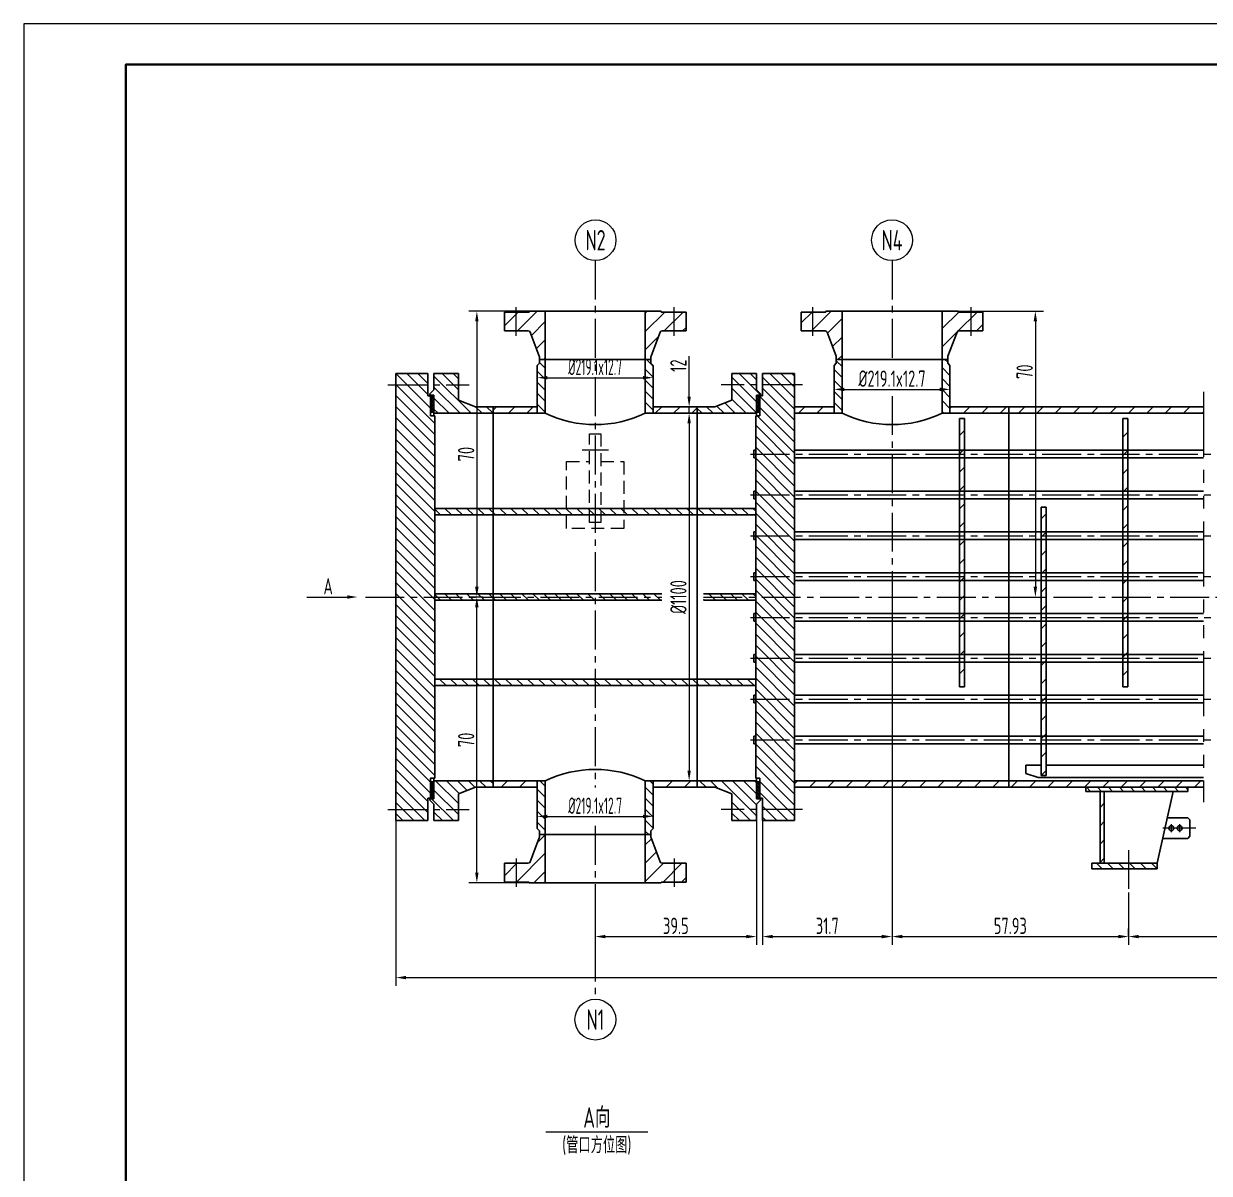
# Model space of a CAD drawing. Header units: millimetres. Extents: x 5765 to 6606, y -201 to 393.
# Drawn here: x 5765 to 6055.4, y 111.9 to 393.4 of the extents above; entities that cross this region are included whole.
import ezdxf
from ezdxf.enums import TextEntityAlignment as Align

# ---------------------------------------------------------------- set-up
doc = ezdxf.new("R2010")
doc.units = ezdxf.units.MM
for name, pattern in [('CENTER2', [28.575, 19.05, -3.175, 3.175, -3.175]), ('DASHED2', [9.525, 6.35, -3.175]), ('PHANTOM2', [31.75, 15.875, -3.175, 3.175, -3.175, 3.175, -3.175])]:
    doc.linetypes.add(name, pattern=pattern)
for name, color, linetype, lineweight in [('1粗实线', 7, 'Continuous', 35), ('2细实线', 3, 'Continuous', 13), ('3中心线', 1, 'CENTER2', 13), ('4虚线', 4, 'DASHED2', 13), ('5双点划线', 2, 'PHANTOM2', 13), ('6剖面线', 6, 'Continuous', 13), ('7文本', 2, 'Continuous', 13), ('8标注', 3, 'Continuous', 13), ('9图表', 4, 'Continuous', 13)]:
    doc.layers.add(name, color=color, linetype=linetype, lineweight=lineweight)
doc.styles.add('lanpec', font='bpec_e.shx', dxfattribs={"width": 0.75, "bigfont": 'hztxt.shx'})
doc.styles.add('lanpec-dim', font='bpec_e.shx', dxfattribs={"width": 0.75})
doc.dimstyles.new('lanpec', dxfattribs={"dimtxt": 4, "dimasz": 2.5, "dimexe": 2, "dimexo": 0, "dimtad": 1, "dimdsep": 46, "dimtxsty": 'lanpec-dim', "dimcen": 2.5, "dimclrd": 256, "dimclre": 256, "dimclrt": 256, "dimazin": 0, "dimtfac": 1, "dimtmove": 0, "dimatfit": 3, "dimfxl": 1, "dimlwd": -1, "dimlwe": -1, "dimarcsym": 0})
doc.dimstyles.new('lanpec$0', dxfattribs={"dimscale": 10, "dimtxt": 4, "dimasz": 2.5, "dimexe": 2, "dimexo": 0, "dimtad": 1, "dimdec": 1, "dimdsep": 46, "dimtxsty": 'lanpec-dim', "dimcen": 0.09, "dimclrd": 256, "dimclre": 256, "dimclrt": 256, "dimadec": 1, "dimazin": 0, "dimtfac": 0.707, "dimtdec": 1, "dimtmove": 0, "dimatfit": 3, "dimfxl": 1, "dimarcsym": 0})
pattern_1 = [(135, (-1029.9, 28.0984), (-1.3470384, -1.3470384), [])]
pattern_2 = [(135, (737.96, -347.4316), (-1.3470384, -1.3470384), [])]
pattern_3 = [(45, (6012.1117, 1239.1123), (-2.245064, 2.245064), [])]
pattern_4 = [(135, (-65365.8316, -31477.6835), (-1.34703842, -1.34703842), [])]
pattern_5 = [(135, (6012.1117, 1239.1123), (-1.3470384, -1.3470384), [])]
pattern_6 = [(45, (5997.8117, 1239.1123), (-2.245064, 2.245064), [])]
pattern_7 = [(135, (4760.0455, 1231.8922), (-1.3470384, -1.3470384), [])]
pattern_8 = [(45, (4729.99433, 1231.8922), (-0.2245064, 0.2245064), []), (135, (4729.99433, 1231.8922), (-0.2245064, -0.2245064), [])]
pattern_9 = [(315, (-65365.83156, 31983.7419), (-0.224506403, -0.224506403), []), (225, (-65365.83156, 31983.7419), (-0.224506403, 0.224506403), [])]
pattern_10 = [(135, (6701.7107, -1588.2967), (-1.3470384, -1.3470384), [])]

# ---------------------------------------------------------------- blocks, each defined once
blk = doc.blocks.new('A1')
at = {"layer": '1粗实线'}
blk.add_lwpolyline([(-816, 10), (-10, 10), (-10, 584), (-816, 584)], close=True, dxfattribs=at)
at = {"layer": '9图表'}
blk.add_lwpolyline([(-841, 0), (0, 0), (0, 594), (-841, 594)], close=True, dxfattribs=at)
blk = doc.blocks.new('*U43')
at = {"layer": '2细实线'}
blk.add_line((-12.5, 0), (12.5, 0), dxfattribs=at)
at = {"layer": '7文本', "style": 'lanpec', "width": 0.75}
for tag, height, p in [('节点图名称', 5, (0, 3.5)), ('比例', 4, (0, -3.25))]:
    blk.add_attdef(tag, text='', height=height, dxfattribs=at).set_placement(p, align=Align.MIDDLE_CENTER)
blk = doc.blocks.new('*D69')
at = {"layer": '8标注', "transparency": 16777216}
for p, q in [((5927.99, 298.03), (5929.99, 298.03)), ((5927.99, 295.53), (5927.99, 210.53)), ((5927.99, 208.03), (5929.99, 208.03))]:
    blk.add_line(p, q, dxfattribs=at)
for points in [[(5927.57, 295.53), (5928.41, 295.53), (5927.99, 298.03)], [(5927.57, 210.53), (5928.41, 210.53), (5927.99, 208.03)]]:
    blk.add_solid(points, dxfattribs=at)
at = {"layer": 'Defpoints', "color": 0, "transparency": 16777216}
for p in [(5927.99, 298.03), (5927.99, 208.03), (5927.99, 208.03)]:
    blk.add_point(p, dxfattribs=at)
at = {"layer": '8标注', "transparency": 16777216, "insert": (5925.36, 253.03), "char_height": 4, "attachment_point": 5, "rotation": 90, "style": 'lanpec-dim'}
blk.add_mtext('%%C1100', dxfattribs=at)
blk = doc.blocks.new('*D70')
at = {"layer": '8标注', "transparency": 16777216}
for p, q in [((5927.99, 302.13), (5927.99, 312.05)), ((5931.42, 299.63), (5925.99, 299.63)), ((5927.99, 298.03), (5927.99, 299.63)), ((5931.42, 298.03), (5925.99, 298.03)), ((5927.99, 295.53), (5927.99, 293.03))]:
    blk.add_line(p, q, dxfattribs=at)
for points in [[(5927.57, 302.13), (5928.41, 302.13), (5927.99, 299.63)], [(5927.57, 295.53), (5928.41, 295.53), (5927.99, 298.03)]]:
    blk.add_solid(points, dxfattribs=at)
at = {"layer": 'Defpoints', "color": 0, "transparency": 16777216}
for p in [(5927.99, 299.63), (5931.42, 299.63), (5931.42, 298.03)]:
    blk.add_point(p, dxfattribs=at)
at = {"layer": '8标注', "transparency": 16777216, "insert": (5925.36, 309.7), "char_height": 4, "attachment_point": 5, "rotation": 90, "style": 'lanpec-dim'}
blk.add_mtext('12', dxfattribs=at)
blk = doc.blocks.new('*D71')
at = {"layer": '8标注', "transparency": 16777216}
for p, q in [((5963.5, 303.88), (5963.5, 305.88)), ((5991.87, 302.54), (5991.87, 305.88)), ((5966, 303.88), (5989.37, 303.88))]:
    blk.add_line(p, q, dxfattribs=at)
for points in [[(5966, 304.3), (5966, 303.46), (5963.5, 303.88)], [(5989.37, 304.3), (5989.37, 303.46), (5991.87, 303.88)]]:
    blk.add_solid(points, dxfattribs=at)
at = {"layer": 'Defpoints', "color": 0, "transparency": 16777216}
for p in [(5963.5, 303.88), (5991.87, 303.88), (5991.87, 302.54)]:
    blk.add_point(p, dxfattribs=at)
at = {"layer": '8标注', "transparency": 16777216, "insert": (5977.68, 306.51), "char_height": 4, "attachment_point": 5, "style": 'lanpec-dim'}
blk.add_mtext('%%C219.1x12.7', dxfattribs=at)
blk = doc.blocks.new('*D48')
at = {"layer": '8标注', "transparency": 16777216}
for p, q in [((5890.8, 199.31), (5890.8, 201.31)), ((5919.17, 197.92), (5919.17, 201.31)), ((5893.3, 199.31), (5916.67, 199.31))]:
    blk.add_line(p, q, dxfattribs=at)
for points in [[(5893.3, 199.72), (5893.3, 198.89), (5890.8, 199.31)], [(5916.67, 199.72), (5916.67, 198.89), (5919.17, 199.31)]]:
    blk.add_solid(points, dxfattribs=at)
at = {"layer": 'Defpoints', "color": 0, "transparency": 16777216}
for p in [(5890.8, 199.31), (5919.17, 199.31), (5919.17, 197.92)]:
    blk.add_point(p, dxfattribs=at)
at = {"layer": '8标注', "transparency": 16777216, "insert": (5904.98, 201.93), "char_height": 4, "attachment_point": 5, "style": 'lanpec-dim'}
blk.add_mtext('{\\W0.6;%%C219.1x12.7}', dxfattribs=at)
blk = doc.blocks.new('管口号')
at = {"layer": '2细实线'}
blk.add_circle((0, 5), 5, dxfattribs=at)
at = {"layer": '7文本', "style": 'lanpec', "width": 0.75}
blk.add_attdef('N', text='', height=5, dxfattribs=at).set_placement((0, 5), align=Align.MIDDLE_CENTER)
blk = doc.blocks.new('*D72')
at = {"layer": '8标注', "transparency": 16777216}
for p, q in [((5944.48, 198.28), (5944.48, 167.87)), ((5904.98, 175.95), (5904.98, 167.87)), ((5907.48, 169.87), (5941.98, 169.87))]:
    blk.add_line(p, q, dxfattribs=at)
for points in [[(5907.48, 170.29), (5907.48, 169.45), (5904.98, 169.87)], [(5941.98, 170.29), (5941.98, 169.45), (5944.48, 169.87)]]:
    blk.add_solid(points, dxfattribs=at)
at = {"layer": 'Defpoints', "color": 0, "transparency": 16777216}
for p in [(5944.48, 198.28), (5904.98, 175.95), (5944.48, 169.87)]:
    blk.add_point(p, dxfattribs=at)
at = {"layer": '8标注', "transparency": 16777216, "insert": (5924.73, 172.49), "char_height": 4, "attachment_point": 5, "style": 'lanpec-dim'}
blk.add_mtext('39.5', dxfattribs=at)
blk = doc.blocks.new('*D52')
at = {"layer": '8标注', "transparency": 16777216}
for p, q in [((5856.18, 253.03), (5856.18, 157.82)), ((6358.47, 253.03), (6358.47, 157.82)), ((5858.68, 159.82), (6355.97, 159.82))]:
    blk.add_line(p, q, dxfattribs=at)
for points in [[(5858.68, 160.24), (5858.68, 159.4), (5856.18, 159.82)], [(6355.97, 160.24), (6355.97, 159.4), (6358.47, 159.82)]]:
    blk.add_solid(points, dxfattribs=at)
at = {"layer": 'Defpoints', "color": 0, "transparency": 16777216}
for p in [(5856.18, 253.03), (6358.47, 253.03), (6358.47, 159.82)]:
    blk.add_point(p, dxfattribs=at)
at = {"layer": '8标注', "transparency": 16777216, "insert": (6107.33, 162.44), "char_height": 4, "attachment_point": 5, "style": 'lanpec-dim'}
blk.add_mtext('502.29', dxfattribs=at)
blk = doc.blocks.new('*D53')
at = {"layer": '8标注', "transparency": 16777216}
for p, q in [((6176.24, 178.87), (6176.24, 167.87)), ((6035.61, 169.87), (6035.61, 171.87)), ((6038.11, 169.87), (6173.74, 169.87))]:
    blk.add_line(p, q, dxfattribs=at)
for points in [[(6038.11, 170.29), (6038.11, 169.45), (6035.61, 169.87)], [(6173.74, 170.29), (6173.74, 169.45), (6176.24, 169.87)]]:
    blk.add_solid(points, dxfattribs=at)
at = {"layer": 'Defpoints', "color": 0, "transparency": 16777216}
for p in [(6176.24, 178.87), (6035.61, 169.87), (6176.24, 169.87)]:
    blk.add_point(p, dxfattribs=at)
at = {"layer": '8标注', "transparency": 16777216, "insert": (6105.93, 172.49), "char_height": 4, "attachment_point": 5, "style": 'lanpec-dim'}
blk.add_mtext('140.63', dxfattribs=at)
blk = doc.blocks.new('*D54')
at = {"layer": '8标注', "transparency": 16777216}
for p, q in [((5977.68, 253.03), (5977.68, 167.87)), ((5945.98, 198.28), (5945.98, 167.87)), ((5948.48, 169.87), (5975.18, 169.87))]:
    blk.add_line(p, q, dxfattribs=at)
for points in [[(5948.48, 170.29), (5948.48, 169.45), (5945.98, 169.87)], [(5975.18, 170.29), (5975.18, 169.45), (5977.68, 169.87)]]:
    blk.add_solid(points, dxfattribs=at)
at = {"layer": 'Defpoints', "color": 0, "transparency": 16777216}
for p in [(5977.68, 253.03), (5945.98, 198.28), (5977.68, 169.87)]:
    blk.add_point(p, dxfattribs=at)
at = {"layer": '8标注', "transparency": 16777216, "insert": (5961.83, 172.49), "char_height": 4, "attachment_point": 5, "style": 'lanpec-dim'}
blk.add_mtext('31.7', dxfattribs=at)
blk = doc.blocks.new('*D57')
at = {"layer": '8标注', "transparency": 16777216}
for p, q in [((6035.61, 180.69), (6035.61, 167.87)), ((5977.68, 178.99), (5977.68, 167.87)), ((5980.18, 169.87), (6033.11, 169.87))]:
    blk.add_line(p, q, dxfattribs=at)
for points in [[(5980.18, 170.29), (5980.18, 169.45), (5977.68, 169.87)], [(6033.11, 170.29), (6033.11, 169.45), (6035.61, 169.87)]]:
    blk.add_solid(points, dxfattribs=at)
at = {"layer": 'Defpoints', "color": 0, "transparency": 16777216}
for p in [(6035.61, 180.69), (5977.68, 178.99), (6035.61, 169.87)]:
    blk.add_point(p, dxfattribs=at)
at = {"layer": '8标注', "transparency": 16777216, "insert": (6006.65, 172.49), "char_height": 4, "attachment_point": 5, "style": 'lanpec-dim'}
blk.add_mtext('57.93', dxfattribs=at)
blk = doc.blocks.new('*D58')
at = {"layer": '8标注', "transparency": 16777216}
for p, q in [((5877.48, 253.03), (5874, 253.03)), ((5876, 185.53), (5876, 250.53)), ((5888.79, 183.03), (5874, 183.03))]:
    blk.add_line(p, q, dxfattribs=at)
for points in [[(5875.58, 250.53), (5876.42, 250.53), (5876, 253.03)], [(5875.58, 185.53), (5876.42, 185.53), (5876, 183.03)]]:
    blk.add_solid(points, dxfattribs=at)
at = {"layer": 'Defpoints', "color": 0, "transparency": 16777216}
for p in [(5876, 253.03), (5877.48, 253.03), (5888.79, 183.03)]:
    blk.add_point(p, dxfattribs=at)
at = {"layer": '8标注', "transparency": 16777216, "insert": (5873.38, 218.03), "char_height": 4, "attachment_point": 5, "rotation": 90, "style": 'lanpec-dim'}
blk.add_mtext('70', dxfattribs=at)
blk = doc.blocks.new('*D59')
at = {"layer": '8标注', "transparency": 16777216}
for p, q in [((5892.73, 323.03), (5874, 323.03)), ((5876, 320.53), (5876, 255.53)), ((5877.48, 253.03), (5874, 253.03))]:
    blk.add_line(p, q, dxfattribs=at)
for points in [[(5875.58, 320.53), (5876.42, 320.53), (5876, 323.03)], [(5875.58, 255.53), (5876.42, 255.53), (5876, 253.03)]]:
    blk.add_solid(points, dxfattribs=at)
at = {"layer": 'Defpoints', "color": 0, "transparency": 16777216}
for p in [(5892.73, 323.03), (5876, 253.03), (5877.48, 253.03)]:
    blk.add_point(p, dxfattribs=at)
at = {"layer": '8标注', "transparency": 16777216, "insert": (5873.38, 288.03), "char_height": 4, "attachment_point": 5, "rotation": 90, "style": 'lanpec-dim'}
blk.add_mtext('70', dxfattribs=at)
blk = doc.blocks.new('*D60')
at = {"layer": '8标注', "transparency": 16777216}
for p, q in [((5993.87, 323.03), (6014.78, 323.03)), ((6012.78, 320.53), (6012.78, 255.53)), ((6006.84, 253.03), (6014.78, 253.03))]:
    blk.add_line(p, q, dxfattribs=at)
for points in [[(6012.36, 320.53), (6013.2, 320.53), (6012.78, 323.03)], [(6012.36, 255.53), (6013.2, 255.53), (6012.78, 253.03)]]:
    blk.add_solid(points, dxfattribs=at)
at = {"layer": 'Defpoints', "color": 0, "transparency": 16777216}
for p in [(5993.87, 323.03), (6006.84, 253.03), (6012.78, 253.03)]:
    blk.add_point(p, dxfattribs=at)
at = {"layer": '8标注', "transparency": 16777216, "insert": (6010.16, 308.21), "char_height": 4, "attachment_point": 5, "rotation": 90, "style": 'lanpec-dim'}
blk.add_mtext('70', dxfattribs=at)
blk = doc.blocks.new('*D64')
at = {"layer": '8标注', "transparency": 16777216}
for p, q in [((5890.8, 306.75), (5890.8, 308.75)), ((5919.17, 308.14), (5919.17, 304.75)), ((5893.3, 306.75), (5916.67, 306.75))]:
    blk.add_line(p, q, dxfattribs=at)
for points in [[(5893.3, 307.17), (5893.3, 306.33), (5890.8, 306.75)], [(5916.67, 307.17), (5916.67, 306.33), (5919.17, 306.75)]]:
    blk.add_solid(points, dxfattribs=at)
at = {"layer": 'Defpoints', "color": 0, "transparency": 16777216}
for p in [(5919.17, 308.14), (5890.8, 306.75), (5919.17, 306.75)]:
    blk.add_point(p, dxfattribs=at)
at = {"layer": '8标注', "transparency": 16777216, "insert": (5904.98, 309.38), "char_height": 4, "attachment_point": 5, "style": 'lanpec-dim'}
blk.add_mtext('{\\W0.6;%%C219.1x12.7}', dxfattribs=at)

msp = doc.modelspace()

# ---------------------------------------------------------------- hatches: boundary and pattern name
at = {"layer": '6剖面线'}
h = msp.add_hatch(dxfattribs=at)
h.set_pattern_fill('ANSI31', color=256, style=0)
h.set_pattern_definition(pattern_3)
h.paths.add_polyline_path([(5924.353, 318.219), (5922.853, 318.219), (5922.853, 322.829), (5924.353, 322.829)])
h.paths.add_polyline_path([(5925.853, 318.219), (5924.353, 318.219), (5924.353, 322.829), (5925.853, 322.829)])
h.paths.add_polyline_path([(5922.853, 322.829), (5921.173, 322.829), (5921.173, 323.029), (5917.233, 323.029), (5917.233, 311.229), (5918.633, 311.229), (5918.633, 311.837, -0.09138), (5918.666, 312.015), (5920.91, 317.897, -0.3110597), (5921.377, 318.219), (5922.853, 318.219)])
h.paths.add_polyline_path([(5927.233, 322.829), (5925.853, 322.829), (5925.853, 318.219), (5927.233, 318.219)])
h.paths.add_polyline_path([(5892.733, 323.029), (5888.793, 323.029), (5888.793, 322.829), (5885.613, 322.829), (5885.613, 318.219), (5888.588, 318.219, -0.3110597), (5889.056, 317.897), (5891.3, 312.015, -0.09138), (5891.333, 311.837), (5891.333, 311.229), (5892.733, 311.229)])
h.paths.add_polyline_path([(5885.613, 322.829), (5882.733, 322.829), (5882.733, 318.219), (5885.613, 318.219)])
h = msp.add_hatch(dxfattribs=at)
h.set_pattern_fill('ANSI31', color=256, style=0)
h.set_pattern_definition([(45, (5996.423, 320.762), (-2.24506, 2.24506), [])])
h.paths.add_polyline_path([(5997.053, 322.829), (5995.553, 322.829), (5995.553, 318.219), (5997.053, 318.219)])
h.paths.add_polyline_path([(5998.553, 322.829), (5997.053, 322.829), (5997.053, 318.219), (5998.553, 318.219)])
h.paths.add_polyline_path([(5995.553, 322.829), (5993.873, 322.829), (5993.873, 323.029), (5989.933, 323.029), (5989.933, 311.229), (5991.333, 311.229), (5991.333, 311.837, -0.09138), (5991.366, 312.015), (5993.61, 317.897, -0.3110597), (5994.077, 318.219), (5995.553, 318.219)])
h.paths.add_polyline_path([(5999.933, 322.829), (5998.553, 322.829), (5998.553, 318.219), (5999.933, 318.219)])
h.paths.add_polyline_path([(5965.433, 323.029), (5961.493, 323.029), (5961.493, 322.829), (5958.313, 322.829), (5958.313, 318.219), (5961.288, 318.219, -0.3110597), (5961.756, 317.897), (5964, 312.015, -0.09138), (5964.033, 311.837), (5964.033, 311.229), (5965.433, 311.229)])
h.paths.add_polyline_path([(5958.313, 322.829), (5955.433, 322.829), (5955.433, 318.219), (5958.313, 318.219)])
h = msp.add_hatch(dxfattribs=at)
h.set_pattern_fill('ANSI31', color=256, scale=0.6, angle=90, style=0)
h.set_pattern_definition(pattern_10)
h.paths.add_polyline_path([(5890.799, 309.734), (5891.333, 310.268), (5891.333, 311.229), (5892.733, 311.229), (5892.733, 298.029), (5890.799, 298.029)])
h.paths.add_polyline_path([(5919.167, 298.029), (5917.233, 298.029), (5917.233, 311.229), (5918.633, 311.229), (5918.633, 310.268), (5919.167, 309.734)])
h = msp.add_hatch(dxfattribs=at)
h.set_pattern_fill('ANSI31', color=256, scale=0.6, angle=90, style=0)
h.set_pattern_definition([(135, (5963.7934, 308.4198), (-1.34704, -1.34704), [])])
h.paths.add_polyline_path([(5964.033, 310.268), (5963.499, 309.734), (5963.499, 298.029), (5964.033, 298.029)])
h.paths.add_polyline_path([(5991.867, 309.734), (5991.333, 310.268), (5991.333, 298.029), (5991.867, 298.029)])
h.paths.add_polyline_path([(5965.433, 311.229), (5964.033, 311.229), (5964.033, 298.029), (5965.433, 298.029)])
h.paths.add_polyline_path([(5991.333, 311.229), (5989.933, 311.229), (5989.933, 298.029), (5991.333, 298.029)])
h = msp.add_hatch(dxfattribs=at)
h.set_pattern_fill('ANSI31', color=256, scale=0.6, angle=90, style=0)
h.set_pattern_definition(pattern_2)
h.paths.add_polyline_path([(5856.183, 307.779), (5863.983, 307.779), (5863.983, 305.029), (5856.183, 305.029)])
h.paths.add_polyline_path([(5856.183, 299.629), (5856.183, 305.029), (5863.983, 305.029), (5863.983, 302.279), (5864.683, 302.279), (5864.683, 298.279), (5864.683, 297.379), (5865.683, 297.379), (5865.683, 288.029), (5856.183, 288.029)])
h.paths.add_polyline_path([(5856.183, 288.029), (5865.683, 288.029), (5865.683, 278.029), (5856.183, 278.029)])
h.paths.add_polyline_path([(5856.183, 278.029), (5865.683, 278.029), (5865.683, 268.029), (5856.183, 268.029)])
h.paths.add_polyline_path([(5856.183, 268.029), (5865.683, 268.029), (5865.683, 258.029), (5856.183, 258.029)])
h.paths.add_polyline_path([(5856.183, 258.029), (5865.683, 258.029), (5865.683, 253.029), (5856.183, 253.029)])
h.paths.add_polyline_path([(5856.183, 253.029), (5865.683, 253.029), (5865.683, 248.029), (5856.183, 248.029)])
h.paths.add_polyline_path([(5856.183, 248.029), (5865.683, 248.029), (5865.683, 238.029), (5856.183, 238.029)])
h.paths.add_polyline_path([(5856.183, 238.029), (5865.683, 238.029), (5865.683, 228.029), (5856.183, 228.029)])
h.paths.add_polyline_path([(5856.183, 228.029), (5865.683, 228.029), (5865.683, 218.029), (5856.183, 218.029)])
h.paths.add_polyline_path([(5856.183, 218.029), (5865.683, 218.029), (5865.683, 208.679), (5864.683, 208.679), (5864.683, 203.779), (5863.983, 203.779), (5863.983, 201.029), (5856.183, 201.029)])
h.paths.add_polyline_path([(5856.183, 201.029), (5863.983, 201.029), (5863.983, 198.279), (5856.183, 198.279)])
h = msp.add_hatch(dxfattribs=at)
h.set_pattern_fill('ANSI31', color=256, scale=0.6, angle=90, style=0)
h.set_pattern_definition(pattern_4)
h.paths.add_polyline_path([(5865.483, 305.029), (5865.483, 307.779), (5871.483, 307.779), (5871.483, 305.029)])
h.paths.add_polyline_path([(5871.483, 305.029), (5871.483, 301.229), (5875.683, 299.629), (5879.983, 299.629), (5879.983, 298.029), (5865.483, 298.029), (5865.483, 302.429), (5864.483, 302.429), (5864.483, 302.779), (5865.483, 303.779), (5865.483, 305.029)])
h = msp.add_hatch(dxfattribs=at)
h.set_pattern_fill('ANSI31', color=256, scale=0.6, angle=90, style=0)
h.set_pattern_definition(pattern_4)
h.paths.add_polyline_path([(5944.483, 305.029), (5944.483, 307.779), (5938.483, 307.779), (5938.483, 305.029)])
h.paths.add_polyline_path([(5938.483, 305.029), (5938.483, 301.229), (5934.283, 299.629), (5929.983, 299.629), (5929.983, 298.029), (5944.483, 298.029), (5944.483, 302.429), (5945.483, 302.429), (5945.483, 302.779), (5944.483, 303.779), (5944.483, 305.029)])
h = msp.add_hatch(dxfattribs=at)
h.set_pattern_fill('ANSI31', color=256, scale=0.6, angle=90, style=0)
h.set_pattern_definition(pattern_2)
h.paths.add_polyline_path([(5953.783, 307.779), (5945.983, 307.779), (5945.983, 305.029), (5953.783, 305.029)])
h.paths.add_polyline_path([(5953.783, 299.629), (5953.783, 305.029), (5945.983, 305.029), (5945.983, 302.279), (5945.283, 302.279), (5945.283, 298.279), (5945.283, 297.379), (5944.283, 297.379), (5944.283, 288.029), (5953.783, 288.029)])
h.paths.add_polyline_path([(5953.783, 288.029), (5944.283, 288.029), (5944.283, 278.029), (5953.783, 278.029)])
h.paths.add_polyline_path([(5953.783, 278.029), (5944.283, 278.029), (5944.283, 268.029), (5953.783, 268.029)])
h.paths.add_polyline_path([(5953.783, 268.029), (5944.283, 268.029), (5944.283, 258.029), (5953.783, 258.029)])
h.paths.add_polyline_path([(5953.783, 258.029), (5944.283, 258.029), (5944.283, 253.029), (5953.783, 253.029)])
h.paths.add_polyline_path([(5953.783, 253.029), (5944.283, 253.029), (5944.283, 248.029), (5953.783, 248.029)])
h.paths.add_polyline_path([(5953.783, 248.029), (5944.283, 248.029), (5944.283, 238.029), (5953.783, 238.029)])
h.paths.add_polyline_path([(5953.783, 238.029), (5944.283, 238.029), (5944.283, 228.029), (5953.783, 228.029)])
h.paths.add_polyline_path([(5953.783, 228.029), (5944.283, 228.029), (5944.283, 218.029), (5953.783, 218.029)])
h.paths.add_polyline_path([(5953.783, 218.029), (5944.283, 218.029), (5944.283, 208.679), (5945.283, 208.679), (5945.283, 203.779), (5945.983, 203.779), (5945.983, 201.029), (5953.783, 201.029)])
h.paths.add_polyline_path([(5953.783, 201.029), (5945.983, 201.029), (5945.983, 198.279), (5953.783, 198.279)])
h = msp.add_hatch(dxfattribs=at)
h.set_pattern_fill('ANSI37', color=256, scale=0.1, style=0)
h.set_pattern_definition(pattern_8)
h.paths.add_polyline_path([(5865.483, 298.279), (5864.683, 298.279), (5864.683, 302.279), (5865.483, 302.279)])
h = msp.add_hatch(dxfattribs=at)
h.set_pattern_fill('ANSI37', color=256, scale=0.1, style=0)
h.set_pattern_definition(pattern_8)
h.paths.add_polyline_path([(5944.483, 298.279), (5945.283, 298.279), (5945.283, 302.279), (5944.483, 302.279)])
h = msp.add_hatch(dxfattribs=at)
h.set_pattern_fill('ANSI31', color=256, style=0)
h.set_pattern_definition(pattern_3)
h.paths.add_polyline_path([(5879.983, 299.629), (5879.983, 298.029), (5890.799, 298.029), (5890.799, 299.629)])
h.paths.add_polyline_path([(5929.983, 298.029), (5929.983, 299.629), (5919.167, 299.629), (5919.167, 298.029)])
h = msp.add_hatch(dxfattribs=at)
h.set_pattern_fill('ANSI31', color=256, style=0)
h.set_pattern_definition(pattern_6)
h.paths.add_polyline_path([(5963.499, 298.029), (5963.499, 299.629), (5953.783, 299.629), (5953.783, 298.029)])
h.paths.add_polyline_path([(6025.23, 299.629), (6025.23, 298.029), (6053.926, 298.029), (6053.926, 299.629)])
h.paths.add_polyline_path([(6025.23, 298.029), (6025.23, 299.629), (5991.867, 299.629), (5991.867, 298.029)])
h = msp.add_hatch(dxfattribs=at)
h.set_pattern_fill('ANSI31', color=256, style=0)
h.set_pattern_definition(pattern_6)
h.paths.add_polyline_path([(5995.437, 296.729), (5994.237, 296.729), (5994.237, 231.029), (5995.437, 231.029)])
h = msp.add_hatch(dxfattribs=at)
h.set_pattern_fill('ANSI31', color=256, style=0)
h.set_pattern_definition(pattern_6)
h.paths.add_polyline_path([(6035.437, 296.729), (6034.237, 296.729), (6034.237, 231.029), (6035.437, 231.029)])
h = msp.add_hatch(dxfattribs=at)
h.set_pattern_fill('ANSI31', color=256, scale=0.6, angle=90, style=0)
h.set_pattern_definition(pattern_1)
h.paths.add_polyline_path([(5904.983, 274.729), (5877.483, 274.729), (5877.483, 273.929), (5904.983, 273.929)])
h.paths.add_polyline_path([(5904.983, 273.929), (5877.483, 273.929), (5877.483, 273.129), (5904.983, 273.129)])
h.paths.add_polyline_path([(5929.983, 274.729), (5904.983, 274.729), (5904.983, 273.929), (5929.983, 273.929)])
h.paths.add_polyline_path([(5929.983, 273.929), (5904.983, 273.929), (5904.983, 273.129), (5929.983, 273.129)])
h.paths.add_polyline_path([(5944.283, 274.729), (5929.983, 274.729), (5929.983, 273.929), (5944.283, 273.929)])
h.paths.add_polyline_path([(5944.283, 273.929), (5929.983, 273.929), (5929.983, 273.129), (5944.283, 273.129)])
h.paths.add_polyline_path([(5865.683, 273.929), (5865.683, 273.129), (5877.483, 273.129), (5877.483, 273.929)])
h.paths.add_polyline_path([(5865.683, 274.729), (5865.683, 273.929), (5877.483, 273.929), (5877.483, 274.729)])
h = msp.add_hatch(dxfattribs=at)
h.set_pattern_fill('ANSI31', color=256, style=0)
h.set_pattern_definition(pattern_6)
h.paths.add_polyline_path([(6015.437, 275.029), (6014.237, 275.029), (6014.237, 209.329), (6015.437, 209.329)])
h = msp.add_hatch(dxfattribs=at)
h.set_pattern_fill('ANSI31', color=256, scale=0.6, angle=90, style=0)
h.set_pattern_definition([(135, (-1029.9, 7.1984), (-1.3470384, -1.3470384), [])])
h.paths.add_polyline_path([(5904.983, 253.829), (5877.483, 253.829), (5877.483, 253.029), (5904.983, 253.029)])
h.paths.add_polyline_path([(5904.983, 253.029), (5877.483, 253.029), (5877.483, 252.229), (5904.983, 252.229)])
h.paths.add_polyline_path([(5921.286, 253.829), (5904.983, 253.829), (5904.983, 253.029), (5921.286, 253.029)])
h.paths.add_polyline_path([(5921.286, 253.029), (5904.983, 253.029), (5904.983, 252.229), (5921.286, 252.229)])
h.paths.add_polyline_path([(5944.283, 253.829), (5931.49, 253.829), (5931.49, 253.029), (5944.283, 253.029)])
h.paths.add_polyline_path([(5944.283, 253.029), (5931.49, 253.029), (5931.49, 252.229), (5944.283, 252.229)])
h.paths.add_polyline_path([(5865.683, 253.829), (5865.683, 253.029), (5877.483, 253.029), (5877.483, 253.829)])
h.paths.add_polyline_path([(5865.683, 253.029), (5865.683, 252.229), (5877.483, 252.229), (5877.483, 253.029)])
h = msp.add_hatch(dxfattribs=at)
h.set_pattern_fill('ANSI31', color=256, scale=0.6, angle=90, style=0)
h.set_pattern_definition(pattern_1)
h.paths.add_polyline_path([(5904.983, 231.329), (5877.483, 231.329), (5877.483, 232.129), (5904.983, 232.129)])
h.paths.add_polyline_path([(5904.983, 232.129), (5877.483, 232.129), (5877.483, 232.929), (5904.983, 232.929)])
h.paths.add_polyline_path([(5931.49, 231.329), (5904.983, 231.329), (5904.983, 232.129), (5931.49, 232.129)])
h.paths.add_polyline_path([(5931.49, 232.129), (5904.983, 232.129), (5904.983, 232.929), (5931.49, 232.929)])
h.paths.add_polyline_path([(5944.283, 231.329), (5931.49, 231.329), (5931.49, 232.129), (5944.283, 232.129)])
h.paths.add_polyline_path([(5944.283, 232.129), (5931.49, 232.129), (5931.49, 232.929), (5944.283, 232.929)])
h.paths.add_polyline_path([(5865.683, 232.929), (5865.683, 232.129), (5877.483, 232.129), (5877.483, 232.929)])
h.paths.add_polyline_path([(5865.683, 232.129), (5865.683, 231.329), (5877.483, 231.329), (5877.483, 232.129)])
h = msp.add_hatch(dxfattribs=at)
h.set_pattern_fill('ANSI31', color=256, scale=0.6, angle=90, style=0)
h.set_pattern_definition(pattern_5)
h.paths.add_polyline_path([(5879.983, 208.029), (5879.983, 206.429), (5875.683, 206.429), (5871.483, 204.829), (5871.483, 201.029), (5865.483, 201.029), (5865.483, 202.279), (5864.483, 203.279), (5864.483, 203.629), (5865.483, 203.629), (5865.483, 208.029)])
h.paths.add_polyline_path([(5871.483, 201.029), (5871.483, 198.279), (5865.483, 198.279), (5865.483, 201.029)])
h = msp.add_hatch(dxfattribs=at)
h.set_pattern_fill('ANSI37', color=256, scale=0.1, style=0)
h.set_pattern_definition(pattern_9)
h.paths.add_polyline_path([(5865.483, 203.779), (5864.683, 203.779), (5864.683, 207.779), (5865.483, 207.779)])
h = msp.add_hatch(dxfattribs=at)
h.set_pattern_fill('ANSI31', color=256, style=0)
h.set_pattern_definition(pattern_3)
h.paths.add_polyline_path([(5890.799, 206.429), (5890.799, 208.029), (5879.983, 208.029), (5879.983, 206.429)])
h.paths.add_polyline_path([(5919.167, 208.029), (5919.167, 206.429), (5929.983, 206.429), (5929.983, 208.029)])
h = msp.add_hatch(dxfattribs=at)
h.set_pattern_fill('ANSI31', color=256, scale=0.6, angle=90, style=0)
h.set_pattern_definition(pattern_10)
h.paths.add_polyline_path([(5890.799, 196.324), (5891.333, 195.79), (5891.333, 194.829), (5892.733, 194.829), (5892.733, 208.029), (5890.799, 208.029)])
h.paths.add_polyline_path([(5919.167, 208.029), (5917.233, 208.029), (5917.233, 194.829), (5918.633, 194.829), (5918.633, 195.79), (5919.167, 196.324)])
h = msp.add_hatch(dxfattribs=at)
h.set_pattern_fill('ANSI31', color=256, scale=0.6, angle=90, style=0)
h.set_pattern_definition(pattern_5)
h.paths.add_polyline_path([(5929.983, 208.029), (5929.983, 206.429), (5934.283, 206.429), (5938.483, 204.829), (5938.483, 201.029), (5944.483, 201.029), (5944.483, 202.279), (5945.483, 203.279), (5945.483, 203.629), (5944.483, 203.629), (5944.483, 208.029)])
h.paths.add_polyline_path([(5938.483, 201.029), (5938.483, 198.279), (5944.483, 198.279), (5944.483, 201.029)])
h = msp.add_hatch(dxfattribs=at)
h.set_pattern_fill('ANSI37', color=256, scale=0.1, style=0)
h.set_pattern_definition(pattern_9)
h.paths.add_polyline_path([(5944.483, 203.779), (5945.283, 203.779), (5945.283, 207.779), (5944.483, 207.779)])
h = msp.add_hatch(dxfattribs=at)
h.set_pattern_fill('ANSI31', color=256, style=0)
h.set_pattern_definition(pattern_6)
h.paths.add_polyline_path([(5975.547, 206.429), (5975.547, 208.029), (5953.783, 208.029), (5953.783, 206.429)])
h.paths.add_polyline_path([(5975.547, 208.029), (5975.547, 206.429), (6053.926, 206.429), (6053.926, 208.029)])
h = msp.add_hatch(dxfattribs=at)
h.set_pattern_fill('ANSI31', color=256, scale=0.6, angle=90, style=0)
h.set_pattern_definition(pattern_7)
h.paths.add_polyline_path([(6050.113, 205.429), (6050.113, 206.429), (6025.113, 206.429), (6025.113, 205.429)])
h = msp.add_hatch(dxfattribs=at)
h.set_pattern_fill('ANSI31', color=256, style=0)
h.set_pattern_definition([(45, (4760.0455, 1231.8922), (-2.245064, 2.245064), [])])
h.paths.add_polyline_path([(6029.613, 205.429), (6028.613, 205.429), (6028.613, 187.829), (6029.613, 187.829)])
h = msp.add_hatch(dxfattribs=at)
h.set_pattern_fill('ANSI31', color=256, style=0)
h.set_pattern_definition(pattern_3)
h.paths.add_polyline_path([(5924.353, 187.839), (5922.853, 187.839), (5922.853, 183.229), (5924.353, 183.229)])
h.paths.add_polyline_path([(5925.853, 187.839), (5924.353, 187.839), (5924.353, 183.229), (5925.853, 183.229)])
h.paths.add_polyline_path([(5922.853, 183.229), (5921.173, 183.229), (5921.173, 183.029), (5917.233, 183.029), (5917.233, 194.829), (5918.633, 194.829), (5918.633, 194.221, 0.09138), (5918.666, 194.043), (5920.91, 188.161, 0.3110597), (5921.377, 187.839), (5922.853, 187.839)])
h.paths.add_polyline_path([(5927.233, 183.229), (5925.853, 183.229), (5925.853, 187.839), (5927.233, 187.839)])
h.paths.add_polyline_path([(5892.733, 183.029), (5888.793, 183.029), (5888.793, 183.229), (5885.613, 183.229), (5885.613, 187.839), (5888.588, 187.839, 0.3110597), (5889.056, 188.161), (5891.3, 194.043, 0.09138), (5891.333, 194.221), (5891.333, 194.829), (5892.733, 194.829)])
h.paths.add_polyline_path([(5885.613, 183.229), (5882.733, 183.229), (5882.733, 187.839), (5885.613, 187.839)])
h = msp.add_hatch(dxfattribs=at)
h.set_pattern_fill('ANSI31', color=256, scale=0.6, angle=90, style=0)
h.set_pattern_definition(pattern_7)
h.paths.add_polyline_path([(6035.613, 186.429), (6035.613, 187.829), (6026.613, 187.829), (6026.613, 186.429)])
h.paths.add_polyline_path([(6042.613, 186.429), (6042.613, 187.829), (6035.613, 187.829), (6035.613, 186.429)])

# ---------------------------------------------------------------- linework, layer by layer
for p, q in [((5882.733, 318.219), (5882.733, 322.829)), ((5882.733, 322.829), (5888.793, 322.829)), ((5888.793, 322.829), (5888.793, 323.029)), ((5888.793, 323.029), (5921.173, 323.029)), ((5892.733, 298.029), (5892.733, 323.029)), ((5917.233, 298.029), (5917.233, 323.029)), ((5921.173, 322.829), (5921.173, 323.029)), ((5927.233, 322.829), (5921.173, 322.829)), ((5927.233, 318.219), (5927.233, 322.829)), ((5955.433, 318.219), (5955.433, 322.829)), ((5955.433, 322.829), (5961.493, 322.829)), ((5961.493, 322.829), (5961.493, 323.029)), ((5961.493, 323.029), (5993.873, 323.029)), ((5965.433, 298.029), (5965.433, 323.029)), ((5989.933, 298.029), (5989.933, 323.029)), ((5993.873, 322.829), (5993.873, 323.029)), ((5999.933, 322.829), (5993.873, 322.829)), ((5999.933, 318.219), (5999.933, 322.829)), ((5882.733, 318.219), (5888.588, 318.219)), ((5891.3, 312.015), (5889.056, 317.897)), ((5918.666, 312.015), (5920.91, 317.897)), ((5927.233, 318.219), (5921.377, 318.219)), ((5955.433, 318.219), (5961.288, 318.219)), ((5964, 312.015), (5961.756, 317.897)), ((5991.366, 312.015), (5993.61, 317.897)), ((5999.933, 318.219), (5994.077, 318.219)), ((5891.333, 311.229), (5891.333, 311.837)), ((5918.633, 311.229), (5891.333, 311.229)), ((5891.333, 311.229), (5891.333, 310.268)), ((5918.633, 311.229), (5918.633, 311.837)), ((5918.633, 311.229), (5918.633, 310.268)), ((5964.033, 311.229), (5964.033, 311.837)), ((5991.333, 311.229), (5964.033, 311.229)), ((5964.033, 311.229), (5964.033, 310.268)), ((5964.033, 311.229), (5964.033, 310.268)), ((5991.333, 311.229), (5991.333, 311.837)), ((5991.333, 311.229), (5991.333, 310.268)), ((5991.333, 311.229), (5991.333, 310.268)), ((5856.183, 307.779), (5856.183, 299.629)), ((5856.183, 307.779), (5863.983, 307.779)), ((5863.983, 302.279), (5863.983, 307.779)), ((5865.483, 307.779), (5865.483, 303.779)), ((5871.483, 307.779), (5865.483, 307.779)), ((5871.483, 307.779), (5871.483, 301.229)), ((5891.333, 310.268), (5890.799, 309.734)), ((5890.799, 309.734), (5890.799, 298.029)), ((5918.633, 310.268), (5919.167, 309.734)), ((5919.167, 309.734), (5919.167, 298.029)), ((5938.483, 307.779), (5938.483, 301.229)), ((5938.483, 307.779), (5944.483, 307.779)), ((5944.483, 307.779), (5944.483, 303.779)), ((5945.983, 302.279), (5945.983, 307.779)), ((5953.783, 307.779), (5945.983, 307.779)), ((5953.783, 307.779), (5953.783, 299.629)), ((5964.033, 310.268), (5963.499, 309.734)), ((5963.499, 309.734), (5963.499, 298.029)), ((5991.333, 310.268), (5991.867, 309.734)), ((5991.867, 309.734), (5991.867, 298.029)), ((5864.683, 302.279), (5863.983, 302.279)), ((5864.683, 302.279), (5863.983, 302.279)), ((5864.483, 302.779), (5865.483, 303.779)), ((5864.483, 302.779), (5864.483, 302.279)), ((5864.483, 302.429), (5865.483, 302.429)), ((5864.683, 302.279), (5864.683, 297.379)), ((5865.483, 302.429), (5865.483, 297.379)), ((5945.483, 302.779), (5944.483, 303.779)), ((5944.483, 302.429), (5944.483, 297.379)), ((5945.483, 302.429), (5944.483, 302.429)), ((5945.283, 302.279), (5945.983, 302.279)), ((5945.283, 302.279), (5945.283, 297.379)), ((5945.283, 302.279), (5945.983, 302.279)), ((5945.483, 302.779), (5945.483, 302.279)), ((5856.183, 299.629), (5856.183, 198.279)), ((5875.683, 299.629), (5871.483, 301.229)), ((5879.983, 299.629), (5875.683, 299.629)), ((5879.983, 299.629), (5879.983, 253.829)), ((5879.983, 299.629), (5890.799, 299.629)), ((5879.983, 299.629), (5879.983, 253.029)), ((5919.167, 299.629), (5929.983, 299.629)), ((5929.983, 299.629), (5929.983, 253.029)), ((5929.983, 299.629), (5934.283, 299.629)), ((5934.283, 299.629), (5938.483, 301.229)), ((5953.783, 299.629), (5953.783, 198.279)), ((5953.783, 299.629), (5963.499, 299.629)), ((5991.867, 299.629), (6025.23, 299.629)), ((6006.25, 299.629), (6006.25, 206.429)), ((6025.23, 299.629), (6053.926, 299.629)), ((5865.683, 297.379), (5864.683, 297.379)), ((5879.983, 298.029), (5865.483, 298.029)), ((5865.683, 297.379), (5865.683, 208.679)), ((5879.983, 298.029), (5892.733, 298.029)), ((5917.233, 298.029), (5929.983, 298.029)), ((5929.983, 298.029), (5944.483, 298.029)), ((5944.283, 297.379), (5945.283, 297.379)), ((5944.283, 297.379), (5944.283, 208.679)), ((5953.783, 298.029), (5965.433, 298.029)), ((5989.933, 298.029), (6024.51, 298.029)), ((5994.237, 296.729), (5994.237, 231.029)), ((5994.237, 296.729), (5995.437, 296.729)), ((5995.437, 296.729), (5995.437, 231.029)), ((6024.51, 298.029), (6053.926, 298.029)), ((6034.237, 296.729), (6034.237, 231.029)), ((6034.237, 296.729), (6035.437, 296.729)), ((6035.437, 296.729), (6035.437, 231.029)), ((5943.833, 288.979), (5944.283, 288.979)), ((5943.833, 288.979), (5943.833, 287.079)), ((5953.783, 288.979), (6053.926, 288.979)), ((5943.833, 287.079), (5944.283, 287.079)), ((5953.783, 287.079), (6053.926, 287.079)), ((5943.833, 278.979), (5944.283, 278.979)), ((5943.833, 278.979), (5943.833, 277.079)), ((5953.783, 278.979), (6053.926, 278.979)), ((5943.833, 277.079), (5944.283, 277.079)), ((5953.783, 277.079), (6053.926, 277.079)), ((5865.683, 274.729), (5929.983, 274.729)), ((5879.983, 274.729), (5865.683, 274.729)), ((5865.683, 273.129), (5929.983, 273.129)), ((5879.983, 273.129), (5865.683, 273.129)), ((5929.983, 274.729), (5944.283, 274.729)), ((5929.983, 273.129), (5944.283, 273.129)), ((6014.237, 209.329), (6014.237, 275.029)), ((6014.237, 275.029), (6015.437, 275.029)), ((6015.437, 209.329), (6015.437, 275.029)), ((5943.833, 268.979), (5944.283, 268.979)), ((5943.833, 268.979), (5943.833, 267.079)), ((5953.783, 268.979), (6053.926, 268.979)), ((5943.833, 267.079), (5944.283, 267.079)), ((5953.783, 267.079), (6053.926, 267.079)), ((5943.833, 258.979), (5944.283, 258.979)), ((5943.833, 258.979), (5943.833, 257.079)), ((5953.783, 258.979), (6053.926, 258.979)), ((5943.833, 257.079), (5944.283, 257.079)), ((5953.783, 257.079), (6053.926, 257.079)), ((5865.683, 253.829), (5921.286, 253.829)), ((5878.476, 253.829), (5865.683, 253.829)), ((5879.983, 253.029), (5879.983, 206.429)), ((5929.983, 253.029), (5929.983, 206.429)), ((5931.49, 253.829), (5944.283, 253.829)), ((5865.683, 252.229), (5921.286, 252.229)), ((5878.476, 252.229), (5865.683, 252.229)), ((5879.983, 252.229), (5879.983, 206.429)), ((5931.49, 252.229), (5944.283, 252.229)), ((5943.833, 248.979), (5944.283, 248.979)), ((5943.833, 247.079), (5943.833, 248.979)), ((5943.833, 247.079), (5944.283, 247.079)), ((5953.783, 248.979), (6053.926, 248.979)), ((5953.783, 247.079), (6053.926, 247.079)), ((5943.833, 238.979), (5944.283, 238.979)), ((5943.833, 237.079), (5943.833, 238.979)), ((5953.783, 238.979), (6053.926, 238.979)), ((5943.833, 237.079), (5944.283, 237.079)), ((5953.783, 237.079), (6053.926, 237.079)), ((5865.683, 232.929), (5929.983, 232.929)), ((5879.983, 232.929), (5865.683, 232.929)), ((5929.983, 232.929), (5944.283, 232.929)), ((5865.683, 231.329), (5929.983, 231.329)), ((5879.983, 231.329), (5865.683, 231.329)), ((5929.983, 231.329), (5944.283, 231.329)), ((5995.437, 231.029), (5994.237, 231.029)), ((6035.437, 231.029), (6034.237, 231.029)), ((5943.833, 228.979), (5944.283, 228.979)), ((5943.833, 227.079), (5943.833, 228.979)), ((5943.833, 227.079), (5944.283, 227.079)), ((5953.783, 228.979), (6053.926, 228.979)), ((5953.783, 227.079), (6053.926, 227.079)), ((5943.833, 218.979), (5944.283, 218.979)), ((5943.833, 217.079), (5943.833, 218.979)), ((5953.783, 218.979), (6053.926, 218.979)), ((5943.833, 217.079), (5944.283, 217.079)), ((5953.783, 217.079), (6053.926, 217.079)), ((6010.437, 211.829), (6014.237, 211.829)), ((6014.237, 211.829), (6010.437, 211.829)), ((6010.437, 211.829), (6010.437, 209.829)), ((6010.437, 209.829), (6013.437, 208.829)), ((6014.237, 209.329), (6015.437, 209.329)), ((6015.437, 211.829), (6053.926, 211.829)), ((5865.683, 208.679), (5864.683, 208.679)), ((5864.683, 203.779), (5864.683, 208.679)), ((5865.483, 203.629), (5865.483, 208.679)), ((5879.983, 208.029), (5865.483, 208.029)), ((5875.683, 206.429), (5871.483, 204.829)), ((5879.983, 206.429), (5875.683, 206.429)), ((5879.983, 208.029), (5892.733, 208.029)), ((5879.983, 206.429), (5890.799, 206.429)), ((5890.799, 196.324), (5890.799, 208.029)), ((5892.733, 208.029), (5892.733, 183.029)), ((5917.233, 208.029), (5929.983, 208.029)), ((5917.233, 208.029), (5917.233, 183.029)), ((5919.167, 196.324), (5919.167, 208.029)), ((5919.167, 206.429), (5929.983, 206.429)), ((5929.983, 208.029), (5944.483, 208.029)), ((5929.983, 206.429), (5934.283, 206.429)), ((5934.283, 206.429), (5938.483, 204.829)), ((5944.283, 208.679), (5945.283, 208.679)), ((5944.483, 203.629), (5944.483, 208.679)), ((5945.283, 203.779), (5945.283, 208.679)), ((5953.783, 208.029), (5976.267, 208.029)), ((5953.783, 206.429), (5975.547, 206.429)), ((5975.547, 206.429), (6053.926, 206.429)), ((5976.267, 208.029), (6053.926, 208.029)), ((6013.437, 208.829), (6053.926, 208.829)), ((6025.113, 205.429), (6025.113, 206.429)), ((6050.113, 205.429), (6050.113, 206.429)), ((5864.683, 203.779), (5863.983, 203.779)), ((5864.683, 203.779), (5863.983, 203.779)), ((5863.983, 203.779), (5863.983, 198.279)), ((5864.483, 203.279), (5864.483, 203.779)), ((5864.483, 203.629), (5865.483, 203.629)), ((5864.483, 203.279), (5865.483, 202.279)), ((5871.483, 204.829), (5871.483, 198.279)), ((5938.483, 204.829), (5938.483, 198.279)), ((5945.483, 203.629), (5944.483, 203.629)), ((5945.483, 203.279), (5944.483, 202.279)), ((5945.283, 203.779), (5945.983, 203.779)), ((5945.283, 203.779), (5945.983, 203.779)), ((5945.483, 203.279), (5945.483, 203.779)), ((5945.983, 203.779), (5945.983, 198.279)), ((6050.113, 205.429), (6025.113, 205.429)), ((6028.613, 187.829), (6028.613, 205.429)), ((6029.613, 187.829), (6029.613, 205.429)), ((6042.613, 187.829), (6046.505, 205.429)), ((5865.483, 198.279), (5865.483, 202.279)), ((5944.483, 198.279), (5944.483, 202.279)), ((5856.183, 198.279), (5863.983, 198.279)), ((5871.483, 198.279), (5865.483, 198.279)), ((5938.483, 198.279), (5944.483, 198.279)), ((5953.783, 198.279), (5945.983, 198.279)), ((5891.333, 195.79), (5890.799, 196.324)), ((5891.333, 194.829), (5891.333, 195.79)), ((5918.633, 194.829), (5891.333, 194.829)), ((5891.333, 194.829), (5891.333, 194.221)), ((5918.633, 195.79), (5919.167, 196.324)), ((5918.633, 194.829), (5918.633, 195.79)), ((5918.633, 194.829), (5918.633, 194.221)), ((5891.3, 194.043), (5889.056, 188.161)), ((5918.666, 194.043), (5920.91, 188.161)), ((5882.733, 187.839), (5882.733, 183.229)), ((5882.733, 187.839), (5888.588, 187.839)), ((5927.233, 187.839), (5921.377, 187.839)), ((5927.233, 187.839), (5927.233, 183.229)), ((6026.613, 187.829), (6042.613, 187.829)), ((6026.613, 187.829), (6026.613, 186.429)), ((6026.613, 186.429), (6042.613, 186.429)), ((6026.613, 186.429), (6042.613, 186.429)), ((6042.613, 187.829), (6042.613, 186.429)), ((5882.733, 183.229), (5888.793, 183.229)), ((5888.793, 183.229), (5888.793, 183.029)), ((5888.793, 183.029), (5921.173, 183.029)), ((5927.233, 183.229), (5921.173, 183.229)), ((5921.173, 183.229), (5921.173, 183.029))]:
    msp.add_line(p, q)
at = {"ltscale": 2}
for p, q in [((6045.068, 198.929), (6050.113, 198.929)), ((6050.613, 198.429), (6050.113, 198.929)), ((6050.613, 198.429), (6050.613, 194.429)), ((6050.113, 193.929), (6043.962, 193.929)), ((6050.613, 194.429), (6050.113, 193.929))]:
    msp.add_line(p, q, dxfattribs=at)
for points in [[(5864.683, 302.279), (5865.483, 302.279), (5865.483, 298.279), (5864.683, 298.279), (5864.683, 302.279)], [(5945.283, 302.279), (5944.483, 302.279), (5944.483, 298.279), (5945.283, 298.279), (5945.283, 302.279)], [(5864.683, 203.779), (5865.483, 203.779), (5865.483, 207.779), (5864.683, 207.779), (5864.683, 203.779)], [(5945.283, 203.779), (5944.483, 203.779), (5944.483, 207.779), (5945.283, 207.779), (5945.283, 203.779)]]:
    msp.add_lwpolyline(points)
at = {"ltscale": 3}
for centre in [(6046.063, 196.429), (6048.113, 196.429)]:
    msp.add_circle(centre, 0.6, dxfattribs=at)
for centre, radius, start, end in [((5888.588, 317.719), 0.5, 20.88476, 90), ((5921.377, 317.719), 0.5, 90, 159.11524), ((5961.288, 317.719), 0.5, 20.88476, 90), ((5994.077, 317.719), 0.5, 90, 159.11524), ((5890.833, 311.837), 0.5, 0, 20.88476), ((5919.133, 311.837), 0.5, 159.11524, 180), ((5963.533, 311.837), 0.5, 0, 20.88476), ((5991.833, 311.837), 0.5, 159.11524, 180), ((5904.983, 323.73), 28.471, 244.51564, 295.48436), ((5977.683, 323.73), 28.471, 244.51564, 295.48436), ((5904.983, 182.328), 28.471, 64.51564, 115.48436), ((5890.833, 194.221), 0.5, 339.11524, 0), ((5919.133, 194.221), 0.5, 180, 200.88476), ((5888.588, 188.339), 0.5, 270, 339.11524), ((5921.377, 188.339), 0.5, 200.88476, 270)]:
    msp.add_arc(centre, radius, start, end)
at = {"layer": '3中心线', "ltscale": 0.5}
for p, q in [((5904.983, 335.418), (5904.983, 206.344)), ((5977.683, 335.418), (5977.683, 310.234)), ((5885.613, 317.029), (5885.613, 324.019)), ((5924.353, 317.029), (5924.353, 324.019)), ((5958.313, 317.029), (5958.313, 324.019)), ((5997.053, 317.029), (5997.053, 324.019)), ((5854.216, 305.029), (5874.154, 305.029)), ((5955.75, 305.029), (5935.812, 305.029)), ((5977.683, 302.254), (5977.683, 253.029)), ((5908.214, 289.034), (5901.752, 289.034)), ((5943.013, 288.029), (6268.024, 288.029)), ((5943.013, 278.029), (6268.024, 278.029)), ((5943.013, 268.029), (6268.024, 268.029)), ((5943.013, 258.029), (6158.711, 258.029)), ((5848.693, 253.029), (5921.286, 253.029)), ((5931.49, 253.029), (6158.711, 253.029)), ((5943.013, 248.029), (6158.711, 248.029)), ((5943.013, 238.029), (6268.024, 238.029)), ((5943.013, 228.029), (6268.024, 228.029)), ((5943.013, 218.029), (6268.024, 218.029)), ((5854.216, 201.029), (5874.154, 201.029)), ((5955.75, 201.029), (5935.812, 201.029)), ((5904.983, 197.005), (5904.983, 154.52)), ((6052.057, 196.429), (6044.023, 196.429)), ((6046.063, 197.393), (6046.063, 195.466)), ((6048.113, 197.393), (6048.113, 195.466)), ((5885.613, 189.029), (5885.613, 182.039)), ((5924.353, 189.029), (5924.353, 182.039)), ((6035.613, 191.062), (6035.613, 180.313))]:
    msp.add_line(p, q, dxfattribs=at)
at = {"layer": '4虚线', "ltscale": 0.5}
for p, q in [((5903.583, 293.034), (5906.383, 293.034)), ((5903.583, 271.312), (5903.583, 293.034)), ((5906.383, 293.034), (5906.383, 271.312)), ((5897.983, 286.237), (5903.583, 286.237)), ((5897.983, 269.847), (5897.983, 286.237)), ((5906.383, 286.237), (5911.983, 286.237)), ((5911.983, 286.237), (5911.983, 269.847)), ((5906.383, 271.312), (5903.583, 271.312)), ((5911.983, 269.847), (5897.983, 269.847))]:
    msp.add_line(p, q, dxfattribs=at)
at = {"layer": '5双点划线'}
msp.add_line((6053.926, 303.251), (6053.926, 202.807), dxfattribs=at)
at = {"layer": '8标注'}
msp.add_line((5834.35, 253.029), (5844.267, 253.029), dxfattribs=at)
msp.add_solid([(5844.267, 253.446), (5844.267, 252.613), (5846.767, 253.029)], dxfattribs=at)

# ---------------------------------------------------------------- block references
msp.add_blockref('*U43', (5905.376, 122.053)).add_auto_attribs({'节点图名称': 'A向', '比例': '(管口方位图)'})
at = {"layer": '2细实线'}
msp.add_blockref('A1', (6606.028, -200.559), dxfattribs=at)
at = {"layer": '8标注'}
for p, values in [((5905.066, 335.418), {'N': 'N2'}), ((5977.683, 335.418), {'N': 'N4'}), ((5905.034, 144.52), {'N': 'N1'})]:
    msp.add_blockref('管口号', p, dxfattribs=at).add_auto_attribs(values)

# ---------------------------------------------------------------- texts
at = {"layer": '8标注', "insert": (5839.584, 255.654), "char_height": 4, "attachment_point": 5, "style": 'lanpec-dim'}
msp.add_mtext('A', dxfattribs=at)

# ---------------------------------------------------------------- dimensions: what is measured, and where the dimension line sits
at = {"layer": '8标注'}
for p1, angle, picture, middle in [((5892.733, 323.029), 270, '*D59', (5873.375, 288.029)), ((5888.793, 183.029), 90, '*D58', (5873.375, 218.029))]:
    dim = msp.add_linear_dim(base=(5876, 253.029), p1=p1, p2=(5877.483, 253.029), angle=angle, dimstyle='lanpec$0', override={"dimscale": 1, "dimdec": 2, "dimcen": 2.5, "dimadec": 2, "dimtfac": 1, "dimtdec": 2, "dimlwd": 65535, "dimlwe": 65535}, dxfattribs=at)
    dim.commit()
    dim.dimension.update_dxf_attribs({"geometry": picture, "text_midpoint": middle})
dim = msp.add_linear_dim(base=(6012.78, 253.029), p1=(5993.873, 323.029), p2=(6006.837, 253.029), angle=270, dimstyle='lanpec$0', override={"dimscale": 1, "dimdec": 2, "dimcen": 2.5, "dimadec": 2, "dimtfac": 1, "dimtdec": 2, "dimlwd": 65535, "dimlwe": 65535}, dxfattribs=at)
dim.commit()
dim.dimension.update_dxf_attribs({"geometry": '*D60', "text_midpoint": (6012.78, 308.208), "dimtype": 160})
for base, p1, p2, text, picture, middle in [((5919.167, 306.752), (5890.799, 306.752), (5919.167, 308.142), '{\\W0.6;%%C219.1x12.7}', '*D64', (5904.983, 309.377)), ((5991.867, 303.88), (5963.499, 303.88), (5991.867, 302.545), '%%C219.1x12.7', '*D71', (5977.683, 306.505)), ((5919.167, 199.307), (5890.799, 199.307), (5919.167, 197.916), '{\\W0.6;%%C219.1x12.7}', '*D48', (5904.983, 201.932))]:
    dim = msp.add_linear_dim(base=base, p1=p1, p2=p2, text=text, dimstyle='lanpec', dxfattribs=at)
    dim.commit()
    dim.dimension.update_dxf_attribs({"geometry": picture, "text_midpoint": middle})
dim = msp.add_linear_dim(base=(5927.988, 299.629), p1=(5931.418, 298.029), p2=(5931.418, 299.629), angle=90, text='12', dimstyle='lanpec', dxfattribs=at)
dim.commit()
dim.dimension.update_dxf_attribs({"geometry": '*D70', "text_midpoint": (5927.988, 309.699), "dimtype": 160})
dim = msp.add_linear_dim(base=(5927.988, 208.029), p1=(5927.988, 298.029), p2=(5927.988, 208.029), angle=90, text='%%C1100', dimstyle='lanpec', dxfattribs=at)
dim.commit()
dim.dimension.update_dxf_attribs({"geometry": '*D69', "text_midpoint": (5925.363, 253.029)})
for base, p1, p2, picture, middle in [((6358.474, 159.818), (5856.183, 253.029), (6358.474, 253.029), '*D52', (6107.328, 162.443)), ((5977.683, 169.868), (5945.983, 198.279), (5977.683, 253.029), '*D54', (5961.833, 172.493)), ((5944.483, 169.868), (5904.983, 175.948), (5944.483, 198.279), '*D72', (5924.733, 172.493)), ((6035.613, 169.868), (5977.683, 178.993), (6035.613, 180.693), '*D57', (6006.648, 172.493)), ((6176.243, 169.868), (6035.613, 169.868), (6176.243, 178.871), '*D53', (6105.928, 172.493))]:
    dim = msp.add_linear_dim(base=base, p1=p1, p2=p2, dimstyle='lanpec$0', override={"dimscale": 1, "dimdec": 2, "dimcen": 2.5, "dimadec": 2, "dimtfac": 1, "dimtdec": 2, "dimlwd": 65535, "dimlwe": 65535}, dxfattribs=at)
    dim.commit()
    dim.dimension.update_dxf_attribs({"geometry": picture, "text_midpoint": middle})

doc.saveas('drawing.dxf')
